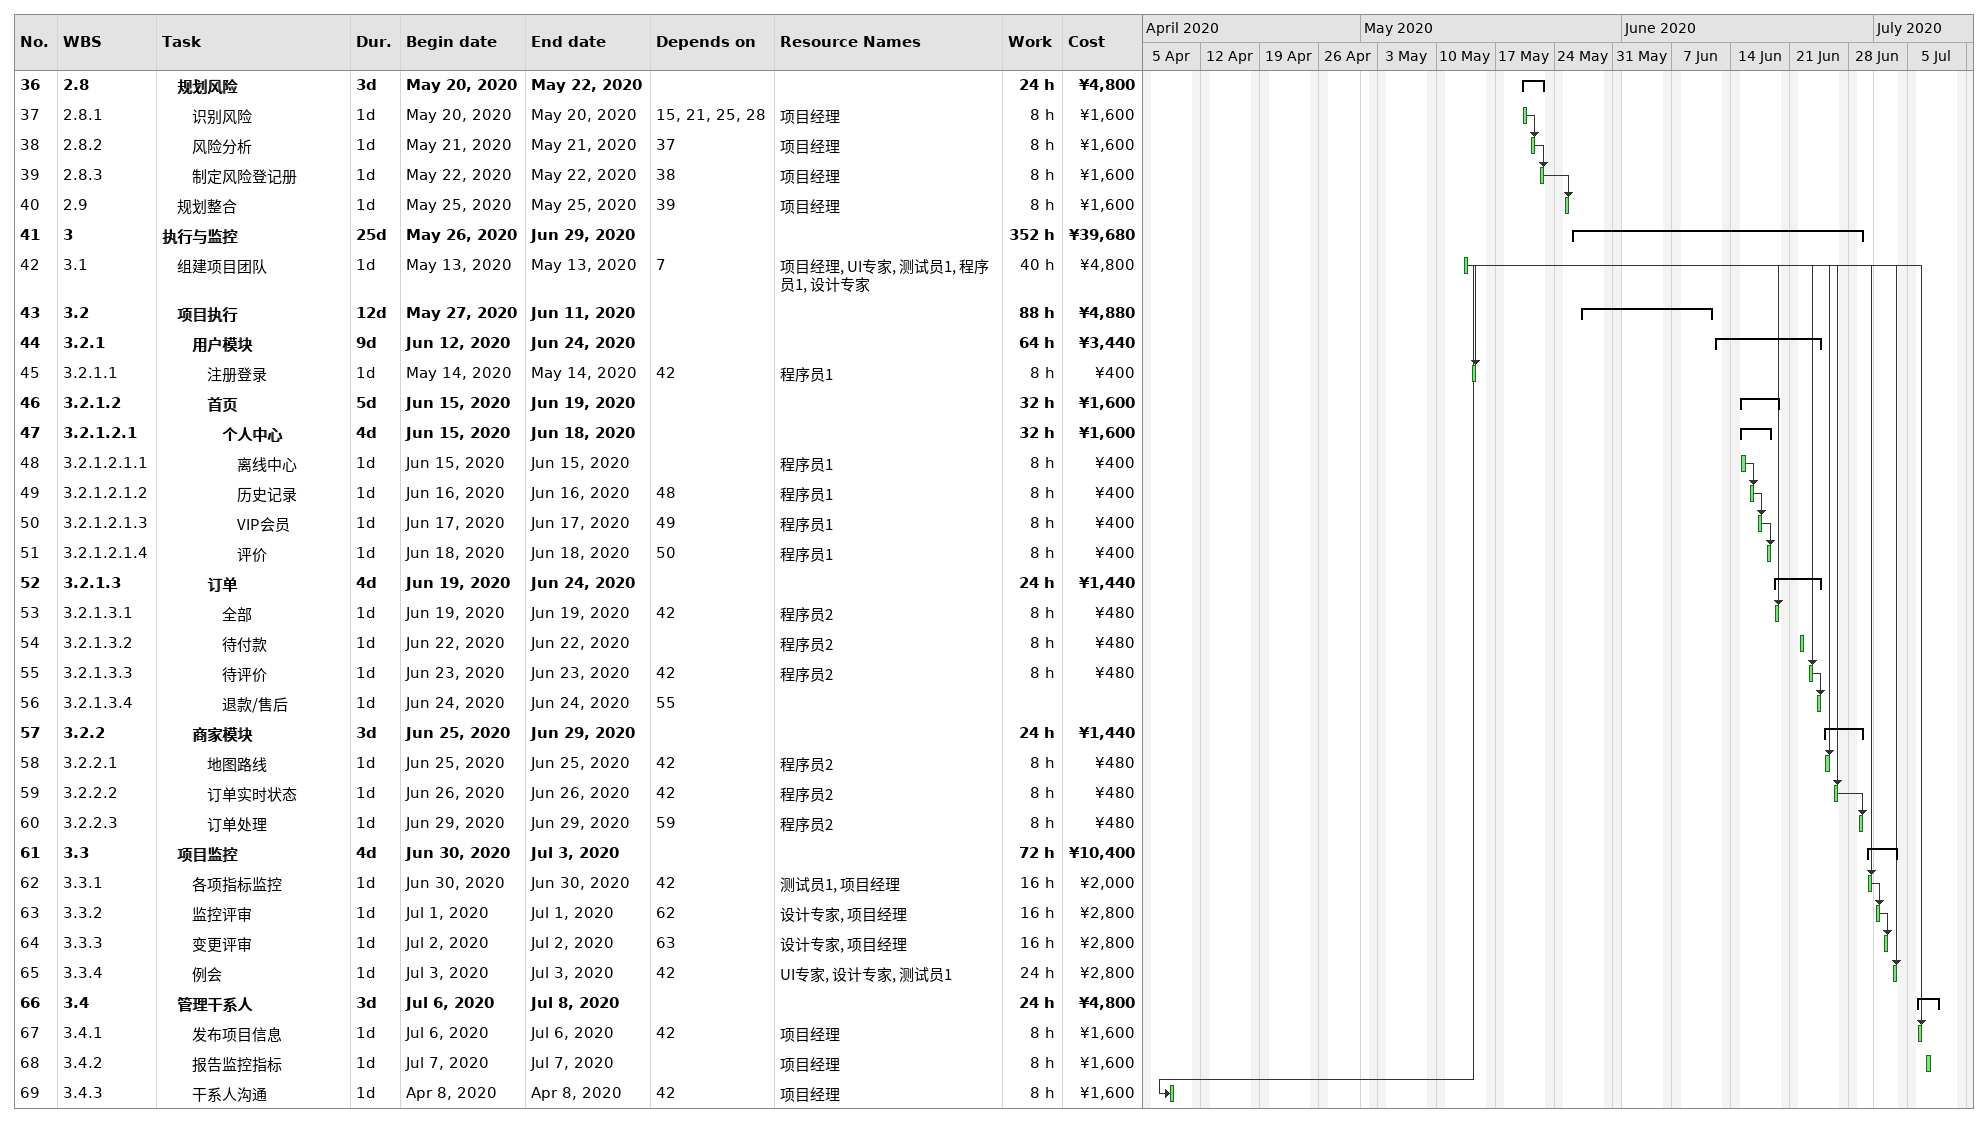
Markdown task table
| ID | WBS | Task | Duration | Start | Finish | Predecessors | Resources | Work (h) | Cost (¥) |
|---|---|---|---|---|---|---|---|---|---|
| 36 | 2.8 | **规划风险** | 3d | 2020-05-20 | 2020-05-22 |  |  | 24 | 4800 |
| 37 | 2.8.1 | 识别风险 | 1d | 2020-05-20 | 2020-05-20 | 15, 21, 25, 28 | 项目经理 | 8 | 1600 |
| 38 | 2.8.2 | 风险分析 | 1d | 2020-05-21 | 2020-05-21 | 37 | 项目经理 | 8 | 1600 |
| 39 | 2.8.3 | 制定风险登记册 | 1d | 2020-05-22 | 2020-05-22 | 38 | 项目经理 | 8 | 1600 |
| 40 | 2.9 | 规划整合 | 1d | 2020-05-25 | 2020-05-25 | 39 | 项目经理 | 8 | 1600 |
| 41 | 3 | **执行与监控** | 25d | 2020-05-26 | 2020-06-29 |  |  | 352 | 39680 |
| 42 | 3.1 | 组建项目团队 | 1d | 2020-05-13 | 2020-05-13 | 7 | 项目经理, UI专家, 测试员1, 程序员1, 设计专家 | 40 | 4800 |
| 43 | 3.2 | **项目执行** | 12d | 2020-05-27 | 2020-06-11 |  |  | 88 | 4880 |
| 44 | 3.2.1 | **用户模块** | 9d | 2020-06-12 | 2020-06-24 |  |  | 64 | 3440 |
| 45 | 3.2.1.1 | 注册登录 | 1d | 2020-05-14 | 2020-05-14 | 42 | 程序员1 | 8 | 400 |
| 46 | 3.2.1.2 | **首页** | 5d | 2020-06-15 | 2020-06-19 |  |  | 32 | 1600 |
| 47 | 3.2.1.2.1 | **个人中心** | 4d | 2020-06-15 | 2020-06-18 |  |  | 32 | 1600 |
| 48 | 3.2.1.2.1.1 | 离线中心 | 1d | 2020-06-15 | 2020-06-15 |  | 程序员1 | 8 | 400 |
| 49 | 3.2.1.2.1.2 | 历史记录 | 1d | 2020-06-16 | 2020-06-16 | 48 | 程序员1 | 8 | 400 |
| 50 | 3.2.1.2.1.3 | VIP会员 | 1d | 2020-06-17 | 2020-06-17 | 49 | 程序员1 | 8 | 400 |
| 51 | 3.2.1.2.1.4 | 评价 | 1d | 2020-06-18 | 2020-06-18 | 50 | 程序员1 | 8 | 400 |
| 52 | 3.2.1.3 | **订单** | 4d | 2020-06-19 | 2020-06-24 |  |  | 24 | 1440 |
| 53 | 3.2.1.3.1 | 全部 | 1d | 2020-06-19 | 2020-06-19 | 42 | 程序员2 | 8 | 480 |
| 54 | 3.2.1.3.2 | 待付款 | 1d | 2020-06-22 | 2020-06-22 |  | 程序员2 | 8 | 480 |
| 55 | 3.2.1.3.3 | 待评价 | 1d | 2020-06-23 | 2020-06-23 | 42 | 程序员2 | 8 | 480 |
| 56 | 3.2.1.3.4 | 退款/售后 | 1d | 2020-06-24 | 2020-06-24 | 55 |  |  |  |
| 57 | 3.2.2 | **商家模块** | 3d | 2020-06-25 | 2020-06-29 |  |  | 24 | 1440 |
| 58 | 3.2.2.1 | 地图路线 | 1d | 2020-06-25 | 2020-06-25 | 42 | 程序员2 | 8 | 480 |
| 59 | 3.2.2.2 | 订单实时状态 | 1d | 2020-06-26 | 2020-06-26 | 42 | 程序员2 | 8 | 480 |
| 60 | 3.2.2.3 | 订单处理 | 1d | 2020-06-29 | 2020-06-29 | 59 | 程序员2 | 8 | 480 |
| 61 | 3.3 | **项目监控** | 4d | 2020-06-30 | 2020-07-03 |  |  | 72 | 10400 |
| 62 | 3.3.1 | 各项指标监控 | 1d | 2020-06-30 | 2020-06-30 | 42 | 测试员1, 项目经理 | 16 | 2000 |
| 63 | 3.3.2 | 监控评审 | 1d | 2020-07-01 | 2020-07-01 | 62 | 设计专家, 项目经理 | 16 | 2800 |
| 64 | 3.3.3 | 变更评审 | 1d | 2020-07-02 | 2020-07-02 | 63 | 设计专家, 项目经理 | 16 | 2800 |
| 65 | 3.3.4 | 例会 | 1d | 2020-07-03 | 2020-07-03 | 42 | UI专家, 设计专家, 测试员1 | 24 | 2800 |
| 66 | 3.4 | **管理干系人** | 3d | 2020-07-06 | 2020-07-08 |  |  | 24 | 4800 |
| 67 | 3.4.1 | 发布项目信息 | 1d | 2020-07-06 | 2020-07-06 | 42 | 项目经理 | 8 | 1600 |
| 68 | 3.4.2 | 报告监控指标 | 1d | 2020-07-07 | 2020-07-07 |  | 项目经理 | 8 | 1600 |
| 69 | 3.4.3 | 干系人沟通 | 1d | 2020-04-08 | 2020-04-08 | 42 | 项目经理 | 8 | 1600 |
